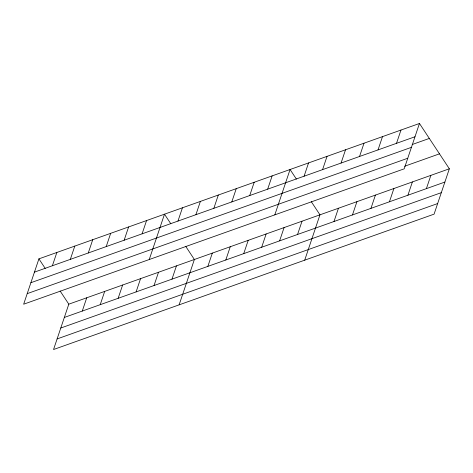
<?xml version="1.0" encoding="UTF-8"?>
<svg xmlns="http://www.w3.org/2000/svg" width="473" height="473" viewBox="0 0 473 473"><rect width="100%" height="100%" fill="white"/><g stroke="black" fill="none" stroke-linecap="round" stroke-linejoin="round"><path stroke-width="0.71" d="M419.462 123.477L38.916 258.855L23.65 304.21L404.196 168.831L419.462 123.477L449.35 168.79L434.084 214.145L53.538 349.523L68.804 304.169L449.35 168.79M52.385 265.749L56.855 252.476M70.323 259.37L74.793 246.09M88.268 252.984L92.732 239.71M82.278 311.057L86.742 297.783M106.206 246.604L110.676 233.325M100.217 304.677L104.681 291.403M124.145 240.219L128.615 226.945M118.155 298.297L122.625 285.018M142.089 233.839L146.553 220.566M136.094 291.912L140.564 278.638M149.232 259.535L164.492 214.18L170.806 223.753M154.038 285.532L158.502 272.259M177.966 221.074L182.436 207.801M171.977 279.147L176.441 265.873M195.905 214.695L200.375 201.415M179.119 304.849L194.385 259.494L185.706 246.332M213.849 208.309L218.313 195.036M207.854 266.388L212.324 253.108M231.788 201.93L236.252 188.656M225.798 260.002L230.262 246.729M249.726 195.544L254.196 182.271M243.737 253.623L248.207 240.343M267.665 189.165L272.135 175.891M261.675 247.237L266.145 233.964M274.813 214.86L290.073 169.505L296.388 179.078M279.614 240.858L284.084 227.584M304.092 176.204L308.556 162.931M297.558 234.472L302.022 221.198M322.574 169.63L327.044 156.356M304.701 260.174L319.967 214.819L311.281 201.658M341.057 163.055L345.526 149.781M333.979 221.518L338.449 208.244M359.539 156.48L364.009 143.207M352.462 214.943L356.932 201.669M378.028 149.906L382.491 136.632M370.95 208.368L375.414 195.089M396.51 143.331L400.974 130.051M389.433 201.788L393.897 188.514M407.915 195.213L412.385 181.939M426.398 188.638L430.868 175.365M34.446 272.129L414.992 136.756M412.208 144.519L429.324 138.429M30.881 282.718L411.427 147.34M27.215 293.627L407.761 158.248M404.575 166.26L439.488 153.837M64.334 317.442L444.88 182.064M60.775 328.026L441.321 192.653M57.103 338.934L437.649 203.556M38.916 258.855L45.225 268.428M60.124 291.007L68.804 304.169"/></g></svg>
